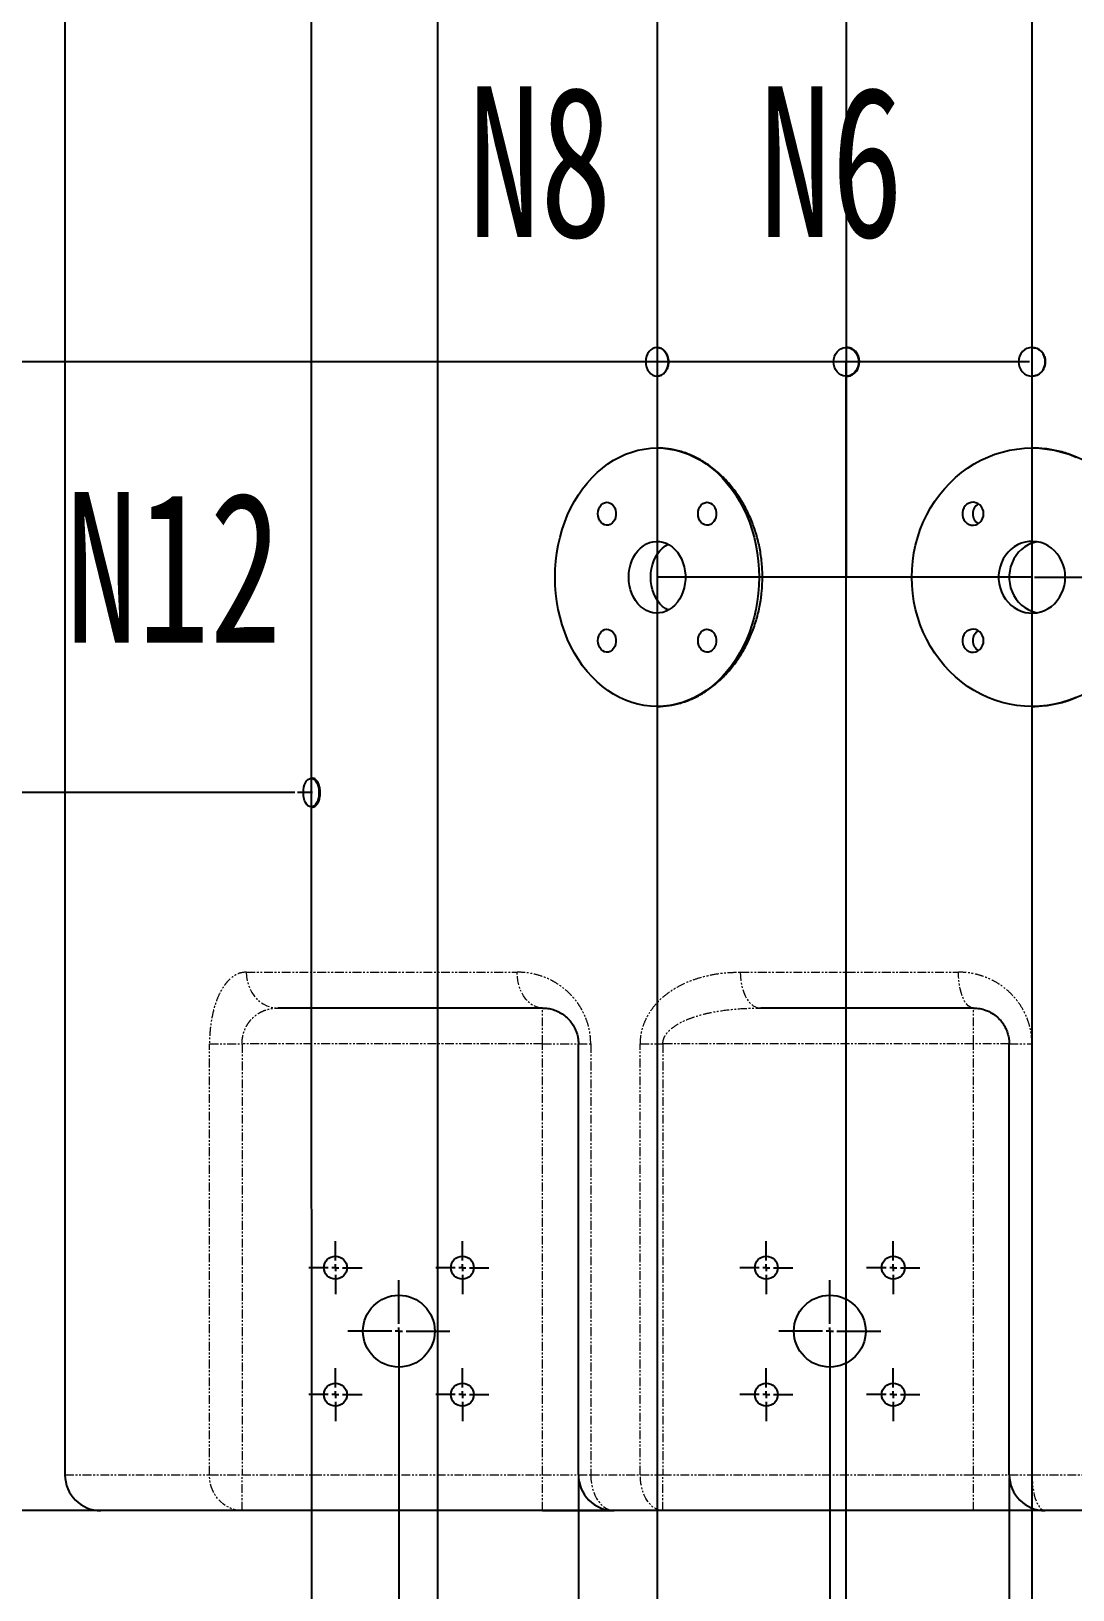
# Model space of a CAD drawing. Header units: millimetres. Extents: x -12403 to 8666, y -15213 to 13435.
# Drawn here: x -3626 to -2879, y 1674 to 2792 of the extents above; entities that cross this region are included whole.
import ezdxf

# ---------------------------------------------------------------- set-up
doc = ezdxf.new("R2010")
doc.units = ezdxf.units.MM
doc.header["$PDSIZE"] = -1
doc.linetypes.add('PHANTOM', pattern=[12.7, 6.35, -1.27, 1.27, -1.27, 1.27, -1.27])
doc.layers.add('10', color=7, linetype='Continuous')
doc.styles.add('SLDTEXTSTYLE0', font='TXT', dxfattribs={"width": 0.7})
doc.dimstyles.new('SLDDIMSTYLE0', dxfattribs={"dimscale": 30, "dimtxt": 3.5, "dimasz": 3.5, "dimexe": 0, "dimexo": 0.0625, "dimgap": 0.875, "dimtad": 2, "dimdec": 1, "dimrnd": 1e-09, "dimzin": 12, "dimdsep": 46, "dimtxsty": 'SLDTEXTSTYLE0', "dimcen": 0.09, "dimadec": 0, "dimazin": 3, "dimtfac": 1, "dimtdec": 1, "dimtofl": 0, "dimtmove": 0, "dimatfit": 3, "dimfxl": 0, "dimfrac": 2, "dimtolj": 1, "dimtzin": 12, "dimarcsym": 0})
doc.dimstyles.new('SLDDIMSTYLE1', dxfattribs={"dimscale": 30, "dimtxt": 3.5, "dimasz": 3.5, "dimexe": 0, "dimexo": 0.0625, "dimgap": 0.875, "dimtad": 2, "dimdec": 1, "dimrnd": 1e-09, "dimzin": 12, "dimdsep": 46, "dimtxsty": 'SLDTEXTSTYLE0', "dimcen": 0.09, "dimadec": 0, "dimazin": 3, "dimtfac": 1, "dimtdec": 1, "dimtmove": 0, "dimatfit": 0, "dimfxl": 0, "dimfrac": 2, "dimtolj": 1, "dimtzin": 12, "dimarcsym": 0})

# ---------------------------------------------------------------- blocks, each defined once
blk = doc.blocks.new('_D_1')
at = {"layer": '10', "color": 0, "lineweight": -2, "transparency": 16777216}
for p, q in [((-2906, 2400.5), (-766.8, 2400.5)), ((-766.8, 2295.5), (-766.8, 1836)), ((-1426.1, 1731), (-766.8, 1731))]:
    blk.add_line(p, q, dxfattribs=at)
at = {"layer": '10', "color": 0, "transparency": 16777216}
for points in [[(-784.3, 2295.5), (-749.3, 2295.5), (-766.8, 2400.5)], [(-784.3, 1836), (-749.3, 1836), (-766.8, 1731)]]:
    blk.add_solid(points, dxfattribs=at)
at = {"layer": 'Defpoints', "color": 0, "transparency": 16777216}
for p in [(-2907.8, 2400.5), (-1428, 1731), (-766.8, 1731)]:
    blk.add_point(p, dxfattribs=at)
at = {"layer": '10', "color": 0, "transparency": 16777216, "insert": (-740.6, 2133.1), "char_height": 105, "attachment_point": 2, "rotation": 90, "style": 'SLDTEXTSTYLE0'}
blk.add_mtext('\\A1;669.5', dxfattribs=at)
blk = doc.blocks.new('_D_2')
at = {"layer": '10', "color": 0, "lineweight": -2, "transparency": 16777216}
for p, q in [((-3426.6, 4048.5), (-4117.1, 4048.5)), ((-4117.1, 3943.5), (-4117.1, 1836)), ((-3577.4, 1731), (-4117.1, 1731))]:
    blk.add_line(p, q, dxfattribs=at)
at = {"layer": '10', "color": 0, "transparency": 16777216}
for points in [[(-4134.6, 3943.5), (-4099.6, 3943.5), (-4117.1, 4048.5)], [(-4134.6, 1836), (-4099.6, 1836), (-4117.1, 1731)]]:
    blk.add_solid(points, dxfattribs=at)
at = {"layer": 'Defpoints', "color": 0, "transparency": 16777216}
for p in [(-3424.7, 4048.5), (-4117.1, 1731), (-3575.5, 1731)]:
    blk.add_point(p, dxfattribs=at)
at = {"layer": '10', "color": 0, "transparency": 16777216, "insert": (-4248.3, 2939.8), "char_height": 105, "attachment_point": 2, "rotation": 90, "style": 'SLDTEXTSTYLE0'}
blk.add_mtext('\\A1;2317.5', dxfattribs=at)
blk = doc.blocks.new('_D_3')
at = {"layer": '10', "color": 0, "lineweight": -2, "transparency": 16777216}
for p, q in [((-3436.5, 2246), (-3747.3, 2246)), ((-3747.3, 2141), (-3747.3, 1836)), ((-3577.4, 1731), (-3747.3, 1731))]:
    blk.add_line(p, q, dxfattribs=at)
at = {"layer": '10', "color": 0, "transparency": 16777216}
for points in [[(-3764.8, 2141), (-3729.8, 2141), (-3747.3, 2246)], [(-3764.8, 1836), (-3729.8, 1836), (-3747.3, 1731)]]:
    blk.add_solid(points, dxfattribs=at)
at = {"layer": 'Defpoints', "color": 0, "transparency": 16777216}
for p in [(-3434.6, 2246), (-3747.3, 1731), (-3575.5, 1731)]:
    blk.add_point(p, dxfattribs=at)
at = {"layer": '10', "color": 0, "transparency": 16777216, "insert": (-3878.5, 2049.6), "char_height": 105, "attachment_point": 2, "rotation": 90, "style": 'SLDTEXTSTYLE0'}
blk.add_mtext('\\A1;515', dxfattribs=at)
blk = doc.blocks.new('_D_14')
at = {"layer": '10', "color": 0, "lineweight": -2, "transparency": 16777216}
for p, q in [((-3052.8, 1857.9), (-3052.8, 985)), ((-2924.1, 1754.9), (-2924.1, 985)), ((-3157.8, 985), (-3584.8, 985)), ((-2924.1, 985), (-3052.8, 985)), ((-2819.1, 985), (-2714.1, 985))]:
    blk.add_line(p, q, dxfattribs=at)
at = {"layer": '10', "color": 0, "transparency": 16777216}
for points in [[(-3157.8, 1002.5), (-3157.8, 967.5), (-3052.8, 985)], [(-2819.1, 1002.5), (-2819.1, 967.5), (-2924.1, 985)]]:
    blk.add_solid(points, dxfattribs=at)
at = {"layer": 'Defpoints', "color": 0, "transparency": 16777216}
for p in [(-3052.8, 1859.8), (-2924.1, 1756.8), (-2924.1, 985)]:
    blk.add_point(p, dxfattribs=at)
at = {"layer": '10', "color": 0, "transparency": 16777216, "insert": (-3423.8, 958.8), "char_height": 105, "attachment_point": 2, "style": 'SLDTEXTSTYLE0'}
blk.add_mtext('\\A1;128.8', dxfattribs=at)
blk = doc.blocks.new('_D_15')
at = {"layer": '10', "color": 0, "lineweight": -2, "transparency": 16777216}
for p, q in [((-3361.8, 1857.9), (-3361.8, 1422)), ((-3233.1, 1754.9), (-3233.1, 1422)), ((-3466.8, 1422), (-3893.8, 1422)), ((-3233.1, 1422), (-3361.8, 1422)), ((-3128.1, 1422), (-3023.1, 1422))]:
    blk.add_line(p, q, dxfattribs=at)
at = {"layer": '10', "color": 0, "transparency": 16777216}
for points in [[(-3466.8, 1439.5), (-3466.8, 1404.5), (-3361.8, 1422)], [(-3128.1, 1439.5), (-3128.1, 1404.5), (-3233.1, 1422)]]:
    blk.add_solid(points, dxfattribs=at)
at = {"layer": 'Defpoints', "color": 0, "transparency": 16777216}
for p in [(-3361.8, 1859.8), (-3233.1, 1756.8), (-3361.8, 1422)]:
    blk.add_point(p, dxfattribs=at)
at = {"layer": '10', "color": 0, "transparency": 16777216, "insert": (-3732.8, 1395.8), "char_height": 105, "attachment_point": 2, "style": 'SLDTEXTSTYLE0'}
blk.add_mtext('\\A1;128.8', dxfattribs=at)
blk = doc.blocks.new('_D_17')
at = {"layer": '10', "color": 0, "lineweight": -2, "transparency": 16777216}
for p, q in [((-1404.1, 4100), (-4302.5, 4100)), ((-4302.5, 1836), (-4302.5, 3995)), ((-2819.1, 1731), (-4302.5, 1731))]:
    blk.add_line(p, q, dxfattribs=at)
at = {"layer": '10', "color": 0, "transparency": 16777216}
for points in [[(-4320, 3995), (-4285, 3995), (-4302.5, 4100)], [(-4320, 1836), (-4285, 1836), (-4302.5, 1731)]]:
    blk.add_solid(points, dxfattribs=at)
at = {"layer": 'Defpoints', "color": 0, "transparency": 16777216}
for p in [(-4302.5, 4100), (-1402.2, 4100), (-2817.2, 1731)]:
    blk.add_point(p, dxfattribs=at)
at = {"layer": '10', "color": 0, "transparency": 16777216, "insert": (-4433.7, 2939.8), "char_height": 105, "attachment_point": 2, "rotation": 90, "style": 'SLDTEXTSTYLE0'}
blk.add_mtext('\\A1;2369', dxfattribs=at)
blk = doc.blocks.new('_D_18')
at = {"layer": '10', "color": 0, "lineweight": -2, "transparency": 16777216}
for p, q in [((-2909.7, 2555), (-3931.7, 2555)), ((-3931.7, 2450), (-3931.7, 1836)), ((-2819.1, 1731), (-3931.7, 1731))]:
    blk.add_line(p, q, dxfattribs=at)
at = {"layer": '10', "color": 0, "transparency": 16777216}
for points in [[(-3949.2, 2450), (-3914.2, 2450), (-3931.7, 2555)], [(-3949.2, 1836), (-3914.2, 1836), (-3931.7, 1731)]]:
    blk.add_solid(points, dxfattribs=at)
at = {"layer": 'Defpoints', "color": 0, "transparency": 16777216}
for p in [(-2907.8, 2555), (-3931.7, 1731), (-2817.2, 1731)]:
    blk.add_point(p, dxfattribs=at)
at = {"layer": '10', "color": 0, "transparency": 16777216, "insert": (-4062.9, 2172.8), "char_height": 105, "attachment_point": 2, "rotation": 90, "style": 'SLDTEXTSTYLE0'}
blk.add_mtext('\\A1;824', dxfattribs=at)
blk = doc.blocks.new('_D_19')
at = {"layer": '10', "color": 0, "lineweight": -2, "transparency": 16777216}
for p, q in [((-2501.8, 1862.5), (-2501.8, 985)), ((-2924.1, 1754.9), (-2924.1, 985)), ((-2819.1, 985), (-2606.8, 985))]:
    blk.add_line(p, q, dxfattribs=at)
at = {"layer": '10', "color": 0, "transparency": 16777216}
for points in [[(-2819.1, 1002.5), (-2819.1, 967.5), (-2924.1, 985)], [(-2606.8, 1002.5), (-2606.8, 967.5), (-2501.8, 985)]]:
    blk.add_solid(points, dxfattribs=at)
at = {"layer": 'Defpoints', "color": 0, "transparency": 16777216}
for p in [(-2501.8, 1864.4), (-2924.1, 1756.8), (-2501.8, 985)]:
    blk.add_point(p, dxfattribs=at)
at = {"layer": '10', "color": 0, "transparency": 16777216, "insert": (-2722.3, 958.8), "char_height": 105, "attachment_point": 2, "style": 'SLDTEXTSTYLE0'}
blk.add_mtext('\\A1;422.3', dxfattribs=at)
blk = doc.blocks.new('SW_CENTERMARKSYMBOL_17')
at = {"layer": '10', "color": 0}
for p, q in [((0, 0.167), (0, 1.183)), ((-0.167, 0), (-1.183, 0)), ((0, 0), (-0.083, 0)), ((0, 0), (0, 0.083)), ((0, 0), (0, -0.083)), ((0, 0), (0.083, 0)), ((0.167, 0), (1.183, 0)), ((0, -0.167), (0, -1.183))]:
    blk.add_line(p, q, dxfattribs=at)
blk = doc.blocks.new('SW_CENTERMARKSYMBOL_19')
at = {"layer": '10', "color": 0}
for p, q in [((0, 0.167), (0, 1.183)), ((-0.167, 0), (-1.183, 0)), ((0, 0), (-0.083, 0)), ((0, 0), (0, 0.083)), ((0, 0), (0, -0.083)), ((0, 0), (0.083, 0)), ((0.167, 0), (1.183, 0)), ((0, -0.167), (0, -1.183))]:
    blk.add_line(p, q, dxfattribs=at)
blk = doc.blocks.new('SW_CENTERMARKSYMBOL_21')
at = {"layer": '10', "color": 0}
for p, q in [((0, 0.167), (0, 0.617)), ((-0.167, 0), (-0.617, 0)), ((0, 0), (-0.083, 0)), ((0, 0), (0, 0.083)), ((0, 0), (0, -0.083)), ((0, 0), (0.083, 0)), ((0.167, 0), (0.617, 0)), ((0, -0.167), (0, -0.617))]:
    blk.add_line(p, q, dxfattribs=at)
blk = doc.blocks.new('SW_CENTERMARKSYMBOL_22')
at = {"layer": '10', "color": 0}
for p, q in [((0, 0.167), (0, 0.617)), ((-0.167, 0), (-0.617, 0)), ((0, 0), (-0.083, 0)), ((0, 0), (0, 0.083)), ((0, 0), (0, -0.083)), ((0, 0), (0.083, 0)), ((0.167, 0), (0.617, 0)), ((0, -0.167), (0, -0.617))]:
    blk.add_line(p, q, dxfattribs=at)
blk = doc.blocks.new('SW_CENTERMARKSYMBOL_23')
at = {"layer": '10', "color": 0}
for p, q in [((0, 0.167), (0, 0.617)), ((-0.167, 0), (-0.617, 0)), ((0, 0), (-0.083, 0)), ((0, 0), (0, 0.083)), ((0, 0), (0, -0.083)), ((0, 0), (0.083, 0)), ((0.167, 0), (0.617, 0)), ((0, -0.167), (0, -0.617))]:
    blk.add_line(p, q, dxfattribs=at)
blk = doc.blocks.new('SW_CENTERMARKSYMBOL_24')
at = {"layer": '10', "color": 0}
for p, q in [((0, 0.167), (0, 0.617)), ((-0.167, 0), (-0.617, 0)), ((0, 0), (-0.083, 0)), ((0, 0), (0, 0.083)), ((0, 0), (0, -0.083)), ((0, 0), (0.083, 0)), ((0.167, 0), (0.617, 0)), ((0, -0.167), (0, -0.617))]:
    blk.add_line(p, q, dxfattribs=at)
blk = doc.blocks.new('SW_CENTERMARKSYMBOL_25')
at = {"layer": '10', "color": 0}
for p, q in [((0, 0.167), (0, 0.617)), ((-0.167, 0), (-0.617, 0)), ((0, 0), (-0.083, 0)), ((0, 0), (0, 0.083)), ((0, 0), (0, -0.083)), ((0, 0), (0.083, 0)), ((0.167, 0), (0.617, 0)), ((0, -0.167), (0, -0.617))]:
    blk.add_line(p, q, dxfattribs=at)
blk = doc.blocks.new('SW_CENTERMARKSYMBOL_26')
at = {"layer": '10', "color": 0}
for p, q in [((0, 0.167), (0, 0.617)), ((-0.167, 0), (-0.617, 0)), ((0, 0), (-0.083, 0)), ((0, 0), (0, 0.083)), ((0, 0), (0, -0.083)), ((0, 0), (0.083, 0)), ((0.167, 0), (0.617, 0)), ((0, -0.167), (0, -0.617))]:
    blk.add_line(p, q, dxfattribs=at)
blk = doc.blocks.new('SW_CENTERMARKSYMBOL_27')
at = {"layer": '10', "color": 0}
for p, q in [((0, 0.167), (0, 0.617)), ((-0.167, 0), (-0.617, 0)), ((0, 0), (-0.083, 0)), ((0, 0), (0, 0.083)), ((0, 0), (0, -0.083)), ((0, 0), (0.083, 0)), ((0.167, 0), (0.617, 0)), ((0, -0.167), (0, -0.617))]:
    blk.add_line(p, q, dxfattribs=at)
blk = doc.blocks.new('SW_CENTERMARKSYMBOL_28')
at = {"layer": '10', "color": 0}
for p, q in [((0, 0.167), (0, 0.617)), ((-0.167, 0), (-0.617, 0)), ((0, 0), (-0.083, 0)), ((0, 0), (0, 0.083)), ((0, 0), (0, -0.083)), ((0, 0), (0.083, 0)), ((0.167, 0), (0.617, 0)), ((0, -0.167), (0, -0.617))]:
    blk.add_line(p, q, dxfattribs=at)

msp = doc.modelspace()

# ---------------------------------------------------------------- linework, layer by layer
at = {"color": 7, "linetype": 'Continuous', "lineweight": 25}
for p, q in [((-3601.3, 4151.56), (-3601.3, 1756.76)), ((-3040.51, 2565.3), (-3041.02, 2565.31)), ((-3041.02, 2544.7), (-3040.51, 2544.71)), ((-3423.89, 2256.31), (-3424.71, 2256.31)), ((-3424.71, 2235.71), (-3423.89, 2235.71)), ((-3258.82, 2091.51), (-3448.52, 2091.51)), ((-2949.82, 2091.51), (-3102.6, 2091.51)), ((-3233.07, 1756.76), (-3233.07, 2065.76)), ((-2924.07, 1756.76), (-2924.07, 2065.76)), ((-3474.33, 1731.01), (-3575.55, 1731.01)), ((-3258.82, 1731.01), (-3474.33, 1731.01)), ((-3258.82, 1731.01), (-3207.32, 1731.01)), ((-3172.6, 1731.01), (-3207.32, 1731.01)), ((-2949.82, 1731.01), (-3172.6, 1731.01)), ((-2898.32, 1731.01), (-2949.82, 1731.01)), ((-2817.23, 1731.01), (-2898.32, 1731.01))]:
    msp.add_line(p, q, dxfattribs=at)
at = {"color": 8, "linetype": 'PHANTOM', "lineweight": 18}
for p, q in [((-3471.23, 2117.26), (-3276.98, 2117.26)), ((-3117.01, 2117.26), (-2960.57, 2117.26)), ((-3258.82, 2065.76), (-3258.82, 2091.51)), ((-2949.82, 2065.76), (-2949.82, 2091.51)), ((-3497.65, 1756.76), (-3497.65, 2065.76)), ((-3497.65, 2065.76), (-3474.33, 2065.76)), ((-3258.82, 2065.76), (-3474.33, 2065.76)), ((-3474.33, 2065.76), (-3474.33, 1756.76)), ((-3258.82, 1756.76), (-3258.82, 2065.76)), ((-3258.82, 2065.76), (-3233.07, 2065.76)), ((-3233.07, 2065.76), (-3224.24, 2065.76)), ((-3224.24, 2065.76), (-3224.24, 1756.76)), ((-3188.68, 1756.76), (-3188.68, 2065.76)), ((-3188.68, 2065.76), (-3172.6, 2065.76)), ((-2949.82, 2065.76), (-3172.6, 2065.76)), ((-3172.6, 2065.76), (-3172.6, 1756.76)), ((-2924.07, 2065.76), (-2949.82, 2065.76)), ((-2949.82, 1756.76), (-2949.82, 2065.76)), ((-2924.07, 2065.76), (-2907.83, 2065.76)), ((-2907.83, 2065.76), (-2907.83, 1756.76)), ((-3601.3, 1756.76), (-3497.65, 1756.76)), ((-3497.65, 1756.76), (-3474.33, 1756.76)), ((-3474.33, 1731.01), (-3474.33, 1756.76)), ((-3474.33, 1756.76), (-3258.82, 1756.76)), ((-3258.82, 1731.01), (-3258.82, 1756.76)), ((-3258.82, 1756.76), (-3233.07, 1756.76)), ((-3233.07, 1756.76), (-3224.24, 1756.76)), ((-3224.24, 1756.76), (-3188.68, 1756.76)), ((-3188.68, 1756.76), (-3172.6, 1756.76)), ((-3172.6, 1756.76), (-2949.82, 1756.76)), ((-3172.6, 1731.01), (-3172.6, 1756.76)), ((-2949.82, 1756.76), (-2924.07, 1756.76)), ((-2949.82, 1731.01), (-2949.82, 1756.76)), ((-2924.07, 1756.76), (-2907.83, 1756.76)), ((-2907.83, 1756.76), (-2824.79, 1756.76))]:
    msp.add_line(p, q, dxfattribs=at)
at = {"color": 7, "linetype": 'Continuous', "lineweight": 25, "flags": 128}
for points in [[(-3176.68, 2565.31), (-3178.27, 2565.11), (-3179.79, 2564.52), (-3181.2, 2563.57), (-3182.43, 2562.29), (-3183.44, 2560.73), (-3184.19, 2558.95), (-3184.65, 2557.01), (-3184.81, 2555.01), (-3184.65, 2553), (-3184.19, 2551.06), (-3183.44, 2549.28), (-3182.43, 2547.72), (-3181.2, 2546.44), (-3179.79, 2545.49), (-3178.27, 2544.9), (-3176.68, 2544.71)], [(-3176.68, 2544.71), (-3175.09, 2544.9), (-3173.57, 2545.49), (-3172.16, 2546.44), (-3170.93, 2547.72), (-3169.92, 2549.28), (-3169.17, 2551.06), (-3168.7, 2553), (-3168.55, 2555.01), (-3168.7, 2557.01), (-3169.17, 2558.95), (-3169.92, 2560.73), (-3170.93, 2562.29), (-3172.16, 2563.57), (-3173.57, 2564.52), (-3175.09, 2565.11), (-3176.68, 2565.31)], [(-3050.07, 2555.01), (-3049.91, 2556.96), (-3049.43, 2558.84), (-3048.65, 2560.58), (-3047.59, 2562.12), (-3046.3, 2563.4), (-3044.82, 2564.38), (-3043.21, 2565.02), (-3041.52, 2565.3), (-3039.81, 2565.21), (-3038.15, 2564.74), (-3036.6, 2563.93), (-3035.21, 2562.79), (-3034.03, 2561.38), (-3033.11, 2559.73), (-3032.47, 2557.91), (-3032.15, 2555.98), (-3032.15, 2554.03), (-3032.47, 2552.1), (-3033.11, 2550.28), (-3034.03, 2548.64), (-3035.21, 2547.22), (-3036.6, 2546.08), (-3038.15, 2545.27), (-3039.81, 2544.81), (-3041.52, 2544.71), (-3043.21, 2544.99), (-3044.82, 2545.63), (-3046.3, 2546.61), (-3047.59, 2547.89), (-3048.65, 2549.43), (-3049.43, 2551.18), (-3049.91, 2553.05), (-3050.07, 2555.01)], [(-2907.83, 2565.31), (-2909.7, 2565.11), (-2911.49, 2564.52), (-2913.15, 2563.57), (-2914.6, 2562.29), (-2915.79, 2560.73), (-2916.67, 2558.95), (-2917.22, 2557.01), (-2917.4, 2555.01), (-2917.22, 2553), (-2916.67, 2551.06), (-2915.79, 2549.28), (-2914.6, 2547.72), (-2913.15, 2546.44), (-2911.49, 2545.49), (-2909.7, 2544.9), (-2907.83, 2544.71)], [(-2907.83, 2544.71), (-2905.96, 2544.9), (-2904.17, 2545.49), (-2902.51, 2546.44), (-2901.06, 2547.72), (-2899.87, 2549.28), (-2898.99, 2551.06), (-2898.44, 2553), (-2898.26, 2555.01), (-2898.44, 2557.01), (-2898.99, 2558.95), (-2899.87, 2560.73), (-2901.06, 2562.29), (-2902.51, 2563.57), (-2904.17, 2564.52), (-2905.96, 2565.11), (-2907.83, 2565.31)], [(-3176.68, 2307.81), (-3181.27, 2307.99), (-3185.85, 2308.54), (-3190.39, 2309.45), (-3194.88, 2310.72), (-3199.29, 2312.34), (-3203.62, 2314.31), (-3207.84, 2316.63), (-3211.93, 2319.27), (-3215.89, 2322.24), (-3219.69, 2325.51), (-3223.33, 2329.08), (-3226.78, 2332.93), (-3230.03, 2337.05), (-3233.07, 2341.42), (-3235.88, 2346.02), (-3238.47, 2350.83), (-3240.81, 2355.85), (-3242.9, 2361.04), (-3244.72, 2366.38), (-3246.28, 2371.86), (-3247.56, 2377.45), (-3248.56, 2383.13), (-3249.28, 2388.89), (-3249.72, 2394.68), (-3249.86, 2400.51), (-3249.72, 2406.33), (-3249.28, 2412.12), (-3248.56, 2417.88), (-3247.56, 2423.56), (-3246.28, 2429.15), (-3244.72, 2434.63), (-3242.9, 2439.97), (-3240.81, 2445.16), (-3238.47, 2450.18), (-3235.88, 2454.99), (-3233.07, 2459.59), (-3230.03, 2463.96), (-3226.78, 2468.08), (-3223.33, 2471.93), (-3219.69, 2475.5), (-3215.89, 2478.77), (-3211.93, 2481.74), (-3207.84, 2484.38), (-3203.62, 2486.7), (-3199.29, 2488.67), (-3194.88, 2490.29), (-3190.39, 2491.56), (-3185.85, 2492.47), (-3181.27, 2493.02), (-3176.68, 2493.21)], [(-3176.68, 2493.21), (-3172.08, 2493.02), (-3167.51, 2492.47), (-3162.97, 2491.56), (-3158.48, 2490.29), (-3154.06, 2488.67), (-3149.74, 2486.7), (-3145.52, 2484.38), (-3141.42, 2481.74), (-3137.47, 2478.77), (-3133.66, 2475.5), (-3130.03, 2471.93), (-3126.58, 2468.08), (-3123.33, 2463.96), (-3120.29, 2459.59), (-3117.47, 2454.99), (-3114.89, 2450.18), (-3112.55, 2445.16), (-3110.46, 2439.97), (-3108.64, 2434.63), (-3107.08, 2429.15), (-3105.8, 2423.56), (-3104.79, 2417.88), (-3104.07, 2412.12), (-3103.64, 2406.33), (-3103.5, 2400.51), (-3103.64, 2394.68), (-3104.07, 2388.89), (-3104.79, 2383.13), (-3105.8, 2377.45), (-3107.08, 2371.86), (-3108.64, 2366.38), (-3110.46, 2361.04), (-3112.55, 2355.85), (-3114.89, 2350.83), (-3117.47, 2346.02), (-3120.29, 2341.42), (-3123.33, 2337.05), (-3126.58, 2332.93), (-3130.03, 2329.08), (-3133.66, 2325.51), (-3137.47, 2322.24), (-3141.42, 2319.27), (-3145.52, 2316.63), (-3149.74, 2314.31), (-3154.06, 2312.34), (-3158.48, 2310.72), (-3162.97, 2309.45), (-3167.51, 2308.54), (-3172.08, 2307.99), (-3176.68, 2307.81)], [(-2907.83, 2307.81), (-2913.24, 2307.99), (-2918.63, 2308.54), (-2923.97, 2309.45), (-2929.25, 2310.72), (-2934.45, 2312.34), (-2939.54, 2314.31), (-2944.51, 2316.63), (-2949.33, 2319.27), (-2953.99, 2322.24), (-2958.47, 2325.51), (-2962.74, 2329.08), (-2966.8, 2332.93), (-2970.63, 2337.05), (-2974.21, 2341.42), (-2977.53, 2346.02), (-2980.57, 2350.83), (-2983.32, 2355.85), (-2985.78, 2361.04), (-2987.93, 2366.38), (-2989.76, 2371.86), (-2991.27, 2377.45), (-2992.45, 2383.13), (-2993.3, 2388.89), (-2993.81, 2394.68), (-2993.98, 2400.51), (-2993.81, 2406.33), (-2993.3, 2412.12), (-2992.45, 2417.88), (-2991.27, 2423.56), (-2989.76, 2429.15), (-2987.93, 2434.63), (-2985.78, 2439.97), (-2983.32, 2445.16), (-2980.57, 2450.18), (-2977.53, 2454.99), (-2974.21, 2459.59), (-2970.63, 2463.96), (-2966.8, 2468.08), (-2962.74, 2471.93), (-2958.47, 2475.5), (-2953.99, 2478.77), (-2949.33, 2481.74), (-2944.51, 2484.38), (-2939.54, 2486.7), (-2934.45, 2488.67), (-2929.25, 2490.29), (-2923.97, 2491.56), (-2918.63, 2492.47), (-2913.24, 2493.02), (-2907.83, 2493.21)], [(-2907.83, 2493.21), (-2902.42, 2493.02), (-2897.03, 2492.47), (-2891.69, 2491.56), (-2886.41, 2490.29), (-2881.21, 2488.67), (-2876.12, 2486.7)], [(-3219.12, 2446.03), (-3218.97, 2447.8), (-3218.52, 2449.49), (-3217.79, 2451.01), (-3216.83, 2452.31), (-3215.66, 2453.31), (-3214.36, 2453.96), (-3212.97, 2454.25), (-3211.56, 2454.16), (-3210.21, 2453.68), (-3208.96, 2452.85), (-3207.89, 2451.69), (-3207.04, 2450.27), (-3206.45, 2448.66), (-3206.15, 2446.92), (-3206.15, 2445.13), (-3206.45, 2443.39), (-3207.04, 2441.78), (-3207.89, 2440.36), (-3208.96, 2439.21), (-3210.21, 2438.37), (-3211.56, 2437.89), (-3212.97, 2437.8), (-3214.36, 2438.09), (-3215.66, 2438.75), (-3216.83, 2439.74), (-3217.79, 2441.04), (-3218.52, 2442.57), (-3218.97, 2444.25), (-3219.12, 2446.03)], [(-3147.25, 2446.03), (-3147.1, 2447.8), (-3146.65, 2449.49), (-3145.92, 2451.01), (-3144.95, 2452.31), (-3143.79, 2453.31), (-3142.48, 2453.96), (-3141.1, 2454.25), (-3139.69, 2454.16), (-3138.34, 2453.68), (-3137.09, 2452.85), (-3136.02, 2451.69), (-3135.17, 2450.27), (-3134.58, 2448.66), (-3134.28, 2446.92), (-3134.28, 2445.13), (-3134.58, 2443.39), (-3135.17, 2441.78), (-3136.02, 2440.36), (-3137.09, 2439.21), (-3138.34, 2438.37), (-3139.69, 2437.89), (-3141.1, 2437.8), (-3142.48, 2438.09), (-3143.79, 2438.75), (-3144.95, 2439.74), (-3145.92, 2441.04), (-3146.65, 2442.57), (-3147.1, 2444.25), (-3147.25, 2446.03)], [(-2942.48, 2446.03), (-2942.65, 2447.8), (-2943.18, 2449.49), (-2944.04, 2451.01), (-2945.18, 2452.31), (-2946.55, 2453.31), (-2948.08, 2453.96), (-2949.72, 2454.25), (-2951.37, 2454.16), (-2952.97, 2453.68), (-2954.43, 2452.85), (-2955.69, 2451.69), (-2956.69, 2450.27), (-2957.39, 2448.66), (-2957.75, 2446.92), (-2957.75, 2445.13), (-2957.39, 2443.39), (-2956.69, 2441.78), (-2955.69, 2440.36), (-2954.43, 2439.21), (-2952.97, 2438.37), (-2951.37, 2437.89), (-2949.72, 2437.8), (-2948.08, 2438.09), (-2946.55, 2438.75), (-2945.18, 2439.74), (-2944.04, 2441.04), (-2943.18, 2442.57), (-2942.65, 2444.25), (-2942.48, 2446.03)], [(-3197.01, 2400.51), (-3196.86, 2403.55), (-3196.44, 2406.55), (-3195.74, 2409.47), (-3194.76, 2412.26), (-3193.54, 2414.89), (-3192.08, 2417.32), (-3190.4, 2419.5), (-3188.53, 2421.43), (-3186.49, 2423.06), (-3184.32, 2424.37), (-3182.04, 2425.34), (-3179.68, 2425.97), (-3177.28, 2426.24), (-3174.87, 2426.15), (-3172.49, 2425.7), (-3170.17, 2424.9), (-3167.94, 2423.75), (-3165.83, 2422.28), (-3163.87, 2420.5), (-3162.09, 2418.44), (-3160.52, 2416.13), (-3159.18, 2413.6), (-3158.08, 2410.89), (-3157.24, 2408.03), (-3156.67, 2405.06), (-3156.39, 2402.03), (-3156.39, 2398.98), (-3156.67, 2395.95), (-3157.24, 2392.98), (-3158.08, 2390.12), (-3159.18, 2387.41), (-3160.52, 2384.88), (-3162.09, 2382.57), (-3163.87, 2380.51), (-3165.83, 2378.73), (-3167.94, 2377.26), (-3170.17, 2376.11), (-3172.49, 2375.31), (-3174.87, 2374.86), (-3177.28, 2374.77), (-3179.68, 2375.04), (-3182.04, 2375.67), (-3184.32, 2376.64), (-3186.49, 2377.96), (-3188.53, 2379.58), (-3190.4, 2381.51), (-3192.08, 2383.7), (-3193.54, 2386.12), (-3194.76, 2388.75), (-3195.74, 2391.54), (-3196.44, 2394.46), (-3196.86, 2397.46), (-3197.01, 2400.51)], [(-2883.9, 2400.51), (-2884.07, 2403.55), (-2884.57, 2406.55), (-2885.4, 2409.47), (-2886.54, 2412.26), (-2887.98, 2414.89), (-2889.7, 2417.32), (-2891.68, 2419.5), (-2893.88, 2421.43), (-2896.28, 2423.06), (-2898.84, 2424.37), (-2901.52, 2425.34), (-2904.3, 2425.97), (-2907.12, 2426.24), (-2909.96, 2426.15), (-2912.76, 2425.7), (-2915.49, 2424.9), (-2918.12, 2423.75), (-2920.61, 2422.28), (-2922.91, 2420.5), (-2925, 2418.44), (-2926.85, 2416.13), (-2928.44, 2413.6), (-2929.73, 2410.89), (-2930.72, 2408.03), (-2931.38, 2405.06), (-2931.72, 2402.03), (-2931.72, 2398.98), (-2931.38, 2395.95), (-2930.72, 2392.98), (-2929.73, 2390.12), (-2928.44, 2387.41), (-2926.85, 2384.88), (-2925, 2382.57), (-2922.91, 2380.51), (-2920.61, 2378.73), (-2918.12, 2377.26), (-2915.49, 2376.11), (-2912.76, 2375.31), (-2909.96, 2374.86), (-2907.12, 2374.77), (-2904.3, 2375.04), (-2901.52, 2375.67), (-2898.84, 2376.64), (-2896.28, 2377.96), (-2893.88, 2379.58), (-2891.68, 2381.51), (-2889.7, 2383.7), (-2887.98, 2386.12), (-2886.54, 2388.75), (-2885.4, 2391.54), (-2884.57, 2394.46), (-2884.07, 2397.46), (-2883.9, 2400.51)], [(-3181.2, 2400.51), (-3181.06, 2403.55), (-3180.63, 2406.55), (-3179.93, 2409.47), (-3178.96, 2412.26), (-3177.73, 2414.89), (-3176.27, 2417.32), (-3174.59, 2419.5), (-3172.72, 2421.43), (-3170.69, 2423.06), (-3168.78, 2424.23)], [(-2904.03, 2425.93), (-2905.15, 2425.7), (-2907.89, 2424.9), (-2910.51, 2423.75), (-2913, 2422.28), (-2915.3, 2420.5), (-2917.39, 2418.44), (-2919.24, 2416.13), (-2920.83, 2413.6), (-2922.12, 2410.89), (-2923.11, 2408.03), (-2923.78, 2405.06), (-2924.11, 2402.03), (-2924.11, 2398.98), (-2923.78, 2395.95), (-2923.11, 2392.98), (-2922.12, 2390.12), (-2920.83, 2387.41), (-2919.24, 2384.88), (-2917.39, 2382.57), (-2915.3, 2380.51), (-2913, 2378.73), (-2910.51, 2377.26), (-2907.89, 2376.11), (-2905.15, 2375.31), (-2904.03, 2375.08)], [(-3168.78, 2376.78), (-3170.69, 2377.96), (-3172.72, 2379.58), (-3174.59, 2381.51), (-3176.27, 2383.7), (-3177.73, 2386.12), (-3178.96, 2388.75), (-3179.93, 2391.54), (-3180.63, 2394.46), (-3181.06, 2397.46), (-3181.2, 2400.51)], [(-3219.12, 2354.99), (-3218.97, 2356.76), (-3218.52, 2358.45), (-3217.79, 2359.97), (-3216.83, 2361.27), (-3215.66, 2362.27), (-3214.36, 2362.92), (-3212.97, 2363.21), (-3211.56, 2363.12), (-3210.21, 2362.64), (-3208.96, 2361.81), (-3207.89, 2360.65), (-3207.04, 2359.23), (-3206.45, 2357.62), (-3206.15, 2355.88), (-3206.15, 2354.09), (-3206.45, 2352.35), (-3207.04, 2350.74), (-3207.89, 2349.32), (-3208.96, 2348.17), (-3210.21, 2347.33), (-3211.56, 2346.85), (-3212.97, 2346.76), (-3214.36, 2347.05), (-3215.66, 2347.71), (-3216.83, 2348.7), (-3217.79, 2350), (-3218.52, 2351.53), (-3218.97, 2353.21), (-3219.12, 2354.99)], [(-3147.25, 2354.99), (-3147.1, 2356.76), (-3146.65, 2358.45), (-3145.92, 2359.97), (-3144.95, 2361.27), (-3143.79, 2362.27), (-3142.48, 2362.92), (-3141.1, 2363.21), (-3139.69, 2363.12), (-3138.34, 2362.64), (-3137.09, 2361.81), (-3136.02, 2360.65), (-3135.17, 2359.23), (-3134.58, 2357.62), (-3134.28, 2355.88), (-3134.28, 2354.09), (-3134.58, 2352.35), (-3135.17, 2350.74), (-3136.02, 2349.32), (-3137.09, 2348.17), (-3138.34, 2347.33), (-3139.69, 2346.85), (-3141.1, 2346.76), (-3142.48, 2347.05), (-3143.79, 2347.71), (-3144.95, 2348.7), (-3145.92, 2350), (-3146.65, 2351.53), (-3147.1, 2353.21), (-3147.25, 2354.99)], [(-2942.48, 2354.99), (-2942.65, 2356.76), (-2943.18, 2358.45), (-2944.04, 2359.97), (-2945.18, 2361.27), (-2946.55, 2362.27), (-2948.08, 2362.92), (-2949.72, 2363.21), (-2951.37, 2363.12), (-2952.97, 2362.64), (-2954.43, 2361.81), (-2955.69, 2360.65), (-2956.69, 2359.23), (-2957.39, 2357.62), (-2957.75, 2355.88), (-2957.75, 2354.09), (-2957.39, 2352.35), (-2956.69, 2350.74), (-2955.69, 2349.32), (-2954.43, 2348.17), (-2952.97, 2347.33), (-2951.37, 2346.85), (-2949.72, 2346.76), (-2948.08, 2347.05), (-2946.55, 2347.71), (-2945.18, 2348.7), (-2944.04, 2350), (-2943.18, 2351.53), (-2942.65, 2353.21), (-2942.48, 2354.99)], [(-2876.12, 2314.31), (-2881.21, 2312.34), (-2886.41, 2310.72), (-2891.69, 2309.45), (-2897.03, 2308.54), (-2902.42, 2307.99), (-2907.83, 2307.81)], [(-3430.32, 2246.01), (-3430.22, 2247.95), (-3429.92, 2249.83), (-3429.43, 2251.57), (-3428.77, 2253.11), (-3427.97, 2254.4), (-3427.05, 2255.37), (-3426.04, 2256.01), (-3424.98, 2256.29), (-3423.92, 2256.2), (-3422.88, 2255.74), (-3421.91, 2254.93), (-3421.04, 2253.79), (-3420.3, 2252.37), (-3419.73, 2250.72), (-3419.33, 2248.91), (-3419.13, 2246.98), (-3419.13, 2245.03), (-3419.33, 2243.1), (-3419.73, 2241.29), (-3420.3, 2239.64), (-3421.04, 2238.22), (-3421.91, 2237.09), (-3422.88, 2236.27), (-3423.92, 2235.81), (-3424.98, 2235.72), (-3426.04, 2236), (-3427.05, 2236.64), (-3427.97, 2237.62), (-3428.77, 2238.9), (-3429.43, 2240.44), (-3429.92, 2242.18), (-3430.22, 2244.06), (-3430.32, 2246.01)]]:
    msp.add_lwpolyline(points, dxfattribs=at)
at = {"color": 8, "linetype": 'PHANTOM', "lineweight": 18, "flags": 128}
for points in [[(-3471.23, 2117.26), (-3471.06, 2114.15), (-3470.57, 2111.09), (-3469.75, 2108.12), (-3468.62, 2105.29), (-3467.21, 2102.63), (-3465.52, 2100.18), (-3463.58, 2097.98), (-3461.42, 2096.06), (-3459.07, 2094.45), (-3456.57, 2093.18), (-3453.95, 2092.25), (-3451.26, 2091.69), (-3448.52, 2091.51)], [(-3258.82, 2091.51), (-3261.01, 2091.69), (-3263.17, 2092.25), (-3265.26, 2093.18), (-3267.26, 2094.45), (-3269.13, 2096.06), (-3270.86, 2097.98), (-3272.41, 2100.18), (-3273.76, 2102.63), (-3274.9, 2105.29), (-3275.8, 2108.12), (-3276.45, 2111.09), (-3276.84, 2114.15), (-3276.98, 2117.26)], [(-3117.01, 2117.26), (-3116.9, 2114.15), (-3116.59, 2111.09), (-3116.07, 2108.12), (-3115.36, 2105.29), (-3114.46, 2102.63), (-3113.39, 2100.18), (-3112.16, 2097.98), (-3110.79, 2096.06), (-3109.3, 2094.45), (-3107.71, 2093.18), (-3106.05, 2092.25), (-3104.34, 2091.69), (-3102.6, 2091.51)], [(-2949.82, 2091.51), (-2951.12, 2091.69), (-2952.39, 2092.25), (-2953.63, 2093.18), (-2954.81, 2094.45), (-2955.93, 2096.06), (-2956.95, 2097.98), (-2957.86, 2100.18), (-2958.66, 2102.63), (-2959.34, 2105.29), (-2959.87, 2108.12), (-2960.25, 2111.09), (-2960.49, 2114.15), (-2960.57, 2117.26)], [(-3474.33, 1731.01), (-3477.14, 1731.19), (-3479.91, 1731.75), (-3482.6, 1732.68), (-3485.17, 1733.95), (-3487.58, 1735.56), (-3489.79, 1737.48), (-3491.78, 1739.68), (-3493.52, 1742.13), (-3494.98, 1744.79), (-3496.13, 1747.62), (-3496.97, 1750.59), (-3497.48, 1753.65), (-3497.65, 1756.76)], [(-3224.24, 1756.76), (-3224.12, 1753.65), (-3223.75, 1750.59), (-3223.14, 1747.62), (-3222.3, 1744.79), (-3221.25, 1742.13), (-3219.99, 1739.68), (-3218.54, 1737.48), (-3216.93, 1735.56), (-3215.18, 1733.95), (-3213.32, 1732.68), (-3211.37, 1731.75), (-3209.36, 1731.19), (-3207.32, 1731.01)], [(-3172.6, 1731.01), (-3174.54, 1731.19), (-3176.45, 1731.75), (-3178.3, 1732.68), (-3180.07, 1733.95), (-3181.74, 1735.56), (-3183.27, 1737.48), (-3184.64, 1739.68), (-3185.84, 1742.13), (-3186.84, 1744.79), (-3187.64, 1747.62), (-3188.22, 1750.59), (-3188.57, 1753.65), (-3188.68, 1756.76)], [(-2907.83, 1756.76), (-2907.76, 1753.65), (-2907.55, 1750.59), (-2907.21, 1747.62), (-2906.74, 1744.79), (-2906.15, 1742.13), (-2905.44, 1739.68), (-2904.63, 1737.48), (-2903.72, 1735.56), (-2902.74, 1733.95), (-2901.69, 1732.68), (-2900.6, 1731.75), (-2899.47, 1731.19), (-2898.32, 1731.01)]]:
    msp.add_lwpolyline(points, dxfattribs=at)
at = {"color": 7, "linetype": 'Continuous', "lineweight": 25}
for centre, radius in [((-3041.09, 2555.01), 0.00463), ((-3407.34, 1905.28), 8.24), ((-3316.3, 1905.28), 8.24), ((-3098.34, 1905.28), 8.24), ((-3007.3, 1905.28), 8.24), ((-3361.82, 1859.76), 25.75), ((-3052.82, 1859.76), 25.75), ((-3407.34, 1814.24), 8.24), ((-3316.3, 1814.24), 8.24), ((-3098.34, 1814.24), 8.24), ((-3007.3, 1814.24), 8.24)]:
    msp.add_circle(centre, radius, dxfattribs=at)
for centre, radius, start, end in [((-2941.71, 2446.03), 8.52, 122.88386, 237.11614), ((-2941.71, 2354.99), 8.52, 122.88408, 237.11592), ((-3575.55, 1756.76), 25.75, 180, 270), ((-3207.32, 1756.76), 25.75, 180, 270), ((-2898.32, 1756.76), 25.75, 180, 270)]:
    msp.add_arc(centre, radius, start, end, dxfattribs=at)
for points, knots in [([(-3176.68, 2565.31), (-3176.65, 2565.31), (-3175.71, 2565.3), (-3173.85, 2564.87), (-3171.42, 2563.13), (-3169.58, 2560.48), (-3168.68, 2557.6), (-3168.42, 2554.58), (-3168.83, 2551.53), (-3170.19, 2548.45), (-3172.28, 2546.12), (-3174.57, 2544.88), (-3176.08, 2544.76), (-3176.68, 2544.71)], [0, 0, 0, 0, 0.0034233, 0.1107639, 0.2181044, 0.32545, 0.4327947, 0.5000093, 0.6073504, 0.7146931, 0.8220379, 0.9293842, 1, 1, 1, 1]), ([(-3040.5, 2544.83), (-3040.18, 2544.8), (-3038.86, 2544.67), (-3036.57, 2545.62), (-3034.07, 2547.61), (-3032.3, 2550.51), (-3031.46, 2553.9), (-3031.66, 2557.42), (-3032.86, 2560.67), (-3034.94, 2563.26), (-3037.6, 2564.98), (-3039.56, 2565.18), (-3040.51, 2565.27)], [0, 0, 0, 0, 0.0343879, 0.1423445, 0.2503016, 0.358265, 0.4662314, 0.5741948, 0.6821573, 0.7901222, 0.8980889, 1, 1, 1, 1]), ([(-2907.83, 2565.31), (-2907.8, 2565.31), (-2906.69, 2565.3), (-2904.5, 2564.87), (-2901.65, 2563.13), (-2899.49, 2560.48), (-2898.43, 2557.6), (-2898.13, 2554.58), (-2898.61, 2551.53), (-2900.2, 2548.45), (-2902.65, 2546.12), (-2905.35, 2544.88), (-2907.12, 2544.76), (-2907.83, 2544.71)], [0, 0, 0, 0, 0.003423, 0.1107637, 0.2181038, 0.3254491, 0.4327947, 0.5000093, 0.6073506, 0.7146936, 0.822038, 0.929384, 1, 1, 1, 1]), ([(-3176.68, 2307.81), (-3176.55, 2307.81), (-3173.7, 2307.81), (-3168.07, 2308.26), (-3159.89, 2310.05), (-3151.85, 2312.97), (-3144.09, 2317.01), (-3136.69, 2322.09), (-3129.75, 2328.14), (-3123.37, 2335.14), (-3117.64, 2342.95), (-3112.64, 2351.48), (-3108.47, 2360.66), (-3105.17, 2370.34), (-3102.8, 2380.3), (-3101.41, 2390.39), (-3100.93, 2400.6), (-3101.43, 2410.91), (-3102.9, 2421.18), (-3105.31, 2431.19), (-3108.66, 2440.81), (-3112.86, 2449.92), (-3117.87, 2458.43), (-3123.63, 2466.19), (-3130.04, 2473.14), (-3137.02, 2479.19), (-3144.47, 2484.22), (-3152.29, 2488.22), (-3160.34, 2491.08), (-3168.51, 2492.87), (-3173.96, 2493.09), (-3176.68, 2493.21)], [0, 0, 0, 0, 0.001646, 0.0372871, 0.0730419, 0.1086833, 0.1443219, 0.1800737, 0.215713, 0.2514615, 0.2873238, 0.3230722, 0.358873, 0.394788, 0.430588, 0.4652947, 0.5000012, 0.5356722, 0.5714573, 0.6071285, 0.6427955, 0.678576, 0.7142436, 0.7499911, 0.785852, 0.8215992, 0.8574, 0.8933153, 0.9291154, 0.9645577, 1, 1, 1, 1]), ([(-2907.83, 2307.81), (-2904.61, 2307.92), (-2898.15, 2308.15), (-2888.55, 2309.96), (-2879.16, 2312.82), (-2870.11, 2316.82), (-2861.5, 2321.86), (-2853.44, 2327.87), (-2846.07, 2334.83), (-2839.44, 2342.61), (-2833.67, 2351.12), (-2828.85, 2360.27), (-2825.03, 2369.93), (-2822.25, 2379.97), (-2820.6, 2390.27), (-2820.06, 2400.69), (-2820.63, 2411.09), (-2822.34, 2421.36), (-2825.12, 2431.35), (-2828.94, 2440.96), (-2833.78, 2450.05), (-2839.55, 2458.53), (-2846.16, 2466.3), (-2853.57, 2473.23), (-2861.65, 2479.26), (-2870.29, 2484.3), (-2879.39, 2488.27), (-2888.82, 2491.11), (-2898.35, 2492.89), (-2904.71, 2493.1), (-2907.83, 2493.21)], [0, 0, 0, 0, 0.0356714, 0.0714569, 0.1071286, 0.1427963, 0.1785773, 0.2142455, 0.2499928, 0.2858536, 0.3216008, 0.3574019, 0.3933176, 0.4291182, 0.4648327, 0.5006616, 0.5363762, 0.5719985, 0.6077345, 0.6433575, 0.6790263, 0.7148084, 0.7504772, 0.7862582, 0.822153, 0.8579334, 0.8937179, 0.9296168, 0.9654006, 1, 1, 1, 1]), ([(-3418.24, 2246.01), (-3418.3, 2247.16), (-3418.43, 2249.48), (-3419.41, 2252.57), (-3420.85, 2254.88), (-3422.43, 2256.19), (-3423.48, 2256.18), (-3423.89, 2256.17)], [0, 0, 0, 0, 0.2147386, 0.4294765, 0.6442203, 0.8589709, 1, 1, 1, 1]), ([(-3423.89, 2235.72), (-3423.87, 2235.72), (-3423.23, 2235.52), (-3421.93, 2236.22), (-3420.26, 2237.86), (-3418.99, 2240.54), (-3418.33, 2243.4), (-3418.27, 2245.28), (-3418.24, 2246.01)], [0, 0, 0, 0, 0.0067539, 0.2214527, 0.4361491, 0.6508524, 0.8655611, 1, 1, 1, 1]), ([(-3258.82, 2091.51), (-3257.57, 2091.46), (-3255.07, 2091.36), (-3251.27, 2090.48), (-3247.49, 2089), (-3243.78, 2086.82), (-3240.56, 2084.07), (-3237.86, 2080.89), (-3236.07, 2077.97), (-3234.83, 2075.21), (-3234.08, 2073.01), (-3233.52, 2070.7), (-3233.15, 2068.3), (-3233.1, 2066.6), (-3233.07, 2065.76)], [0, 0, 0, 0, 0.1274168, 0.2549681, 0.3822777, 0.5055531, 0.6286615, 0.7140782, 0.7992728, 0.8424783, 0.8856331, 0.9218233, 0.9609297, 1, 1, 1, 1]), ([(-2949.82, 2091.51), (-2948.3, 2091.43), (-2945.25, 2091.27), (-2940.76, 2090), (-2936.47, 2087.95), (-2932.67, 2085.16), (-2929.43, 2081.69), (-2927.09, 2078.09), (-2925.51, 2074.46), (-2924.71, 2071.64), (-2924.19, 2068.73), (-2924.12, 2066.95), (-2924.07, 2065.76)], [0, 0, 0, 0, 0.1312477, 0.2624337, 0.3879781, 0.5133765, 0.6235906, 0.733628, 0.8102956, 0.8869162, 0.924176, 1, 1, 1, 1])]:
    msp.add_open_spline(points, degree=3, knots=knots, dxfattribs=at)
at = {"color": 8, "linetype": 'PHANTOM', "lineweight": 18}
for points, knots in [([(-3471.23, 2117.26), (-3472.73, 2117.13), (-3475.73, 2116.87), (-3479.55, 2115.03), (-3482.69, 2112.66), (-3485.22, 2110.08), (-3487.88, 2106.58), (-3490.57, 2101.87), (-3493.08, 2095.82), (-3495.08, 2089.02), (-3496.39, 2082.48), (-3497.15, 2076.45), (-3497.57, 2071.14), (-3497.62, 2067.55), (-3497.65, 2065.76)], [0, 0, 0, 0, 0.1104463, 0.2208688, 0.2918344, 0.3629633, 0.433898, 0.5309935, 0.6280441, 0.7211694, 0.8142565, 0.8761059, 0.938162, 1, 1, 1, 1]), ([(-3224.24, 2065.76), (-3224.29, 2067.43), (-3224.39, 2070.79), (-3225.27, 2076.45), (-3226.97, 2082.58), (-3229.51, 2088.48), (-3232.43, 2093.48), (-3235.5, 2097.7), (-3239.19, 2101.83), (-3243.53, 2105.73), (-3248.5, 2109.24), (-3254.44, 2112.49), (-3261.34, 2115.14), (-3269.16, 2116.93), (-3274.37, 2117.15), (-3276.98, 2117.26)], [0, 0, 0, 0, 0.0513965, 0.1027992, 0.1766156, 0.2504951, 0.310467, 0.3706564, 0.430705, 0.5082068, 0.585969, 0.6635692, 0.7755293, 0.8879138, 1, 1, 1, 1]), ([(-3188.68, 2065.76), (-3188.58, 2067.89), (-3188.38, 2072.15), (-3186.85, 2078.29), (-3184.55, 2083.98), (-3181.58, 2089.15), (-3178.08, 2093.78), (-3174.18, 2097.88), (-3169.15, 2102.18), (-3162.87, 2106.37), (-3155.29, 2110.14), (-3146.82, 2113.23), (-3137.49, 2115.54), (-3127.33, 2117), (-3120.45, 2117.17), (-3117.01, 2117.26)], [0, 0, 0, 0, 0.0567061, 0.11346, 0.1700229, 0.2266522, 0.2834384, 0.3404453, 0.3973439, 0.4873451, 0.5776839, 0.6678701, 0.7784704, 0.8893098, 1, 1, 1, 1]), ([(-2907.83, 2065.76), (-2907.93, 2068.14), (-2908.1, 2072.47), (-2909.41, 2078.64), (-2911.21, 2084.18), (-2913.7, 2089.63), (-2916.91, 2094.85), (-2920.8, 2099.76), (-2925.3, 2104.23), (-2930.39, 2108.15), (-2935.99, 2111.46), (-2941.89, 2114.06), (-2948.01, 2115.89), (-2954.26, 2117.04), (-2958.47, 2117.18), (-2960.57, 2117.26)], [0, 0, 0, 0, 0.08340863, 0.15186718, 0.22059446, 0.28907511, 0.36423101, 0.43969933, 0.51490114, 0.59554605, 0.67650187, 0.75719417, 0.83803777, 0.91913403, 1, 1, 1, 1]), ([(-3474.33, 2065.76), (-3474.28, 2066.92), (-3474.19, 2069.25), (-3473.67, 2071.88), (-3472.9, 2074.63), (-3471.78, 2077.46), (-3469.8, 2080.88), (-3467.35, 2083.87), (-3464.36, 2086.54), (-3460.94, 2088.69), (-3457.04, 2090.3), (-3452.89, 2091.32), (-3449.98, 2091.44), (-3448.52, 2091.51)], [0, 0, 0, 0, 0.0707712, 0.1415745, 0.1651558, 0.2519131, 0.3387937, 0.4353968, 0.5321084, 0.6445758, 0.7571282, 0.8785439, 1, 1, 1, 1]), ([(-3172.6, 2065.76), (-3172.47, 2066.95), (-3172.24, 2069.18), (-3170.62, 2072.28), (-3168.42, 2075.02), (-3164.9, 2078.08), (-3160.19, 2081.03), (-3153.95, 2083.83), (-3147.12, 2086.16), (-3139.75, 2088), (-3129.9, 2089.81), (-3117.52, 2091.24), (-3107.58, 2091.42), (-3102.6, 2091.51)], [0, 0, 0, 0, 0.0427051, 0.0793009, 0.1254025, 0.1716851, 0.2529536, 0.3344326, 0.4307333, 0.5272249, 0.623662, 0.8117951, 1, 1, 1, 1])]:
    msp.add_open_spline(points, degree=3, knots=knots, dxfattribs=at)
at = {"layer": '10', "color": 1}
for p, q in [((-3176.68, 4419.31), (-3176.68, 2400.51)), ((-3041.09, 4409.01), (-3041.09, 2555.01)), ((-2907.83, 4100.01), (-2907.83, 2400.51)), ((-3424.71, 4048.51), (-3424.71, 2246.01)), ((-3334.23, 4048.51), (-3334.23, -1337.19)), ((-3041.09, -1578.23), (-3041.09, 2555.01)), ((-3176.68, 2400.51), (-3176.68, -1486.89)), ((-2907.83, 2400.51), (-2907.83, -1640.67)), ((-3424.71, 2246.01), (-3423.89, -1217.75))]:
    msp.add_line(p, q, dxfattribs=at)
at = {"layer": '10'}
for p, q in [((-3041.09, 2555.01), (-3041.09, 2400.51)), ((-2907.83, 2400.51), (-3176.68, 2400.51)), ((-3423.89, 2246.01), (-3434.61, 2246.01))]:
    msp.add_line(p, q, dxfattribs=at)

# ---------------------------------------------------------------- block references
at = {"layer": '10', "xscale": 30.9, "yscale": 30.9, "zscale": 30.9}
for name, p in [('SW_CENTERMARKSYMBOL_23', (-3407.34, 1905.28)), ('SW_CENTERMARKSYMBOL_22', (-3316.3, 1905.28)), ('SW_CENTERMARKSYMBOL_27', (-3098.34, 1905.28)), ('SW_CENTERMARKSYMBOL_26', (-3007.3, 1905.28)), ('SW_CENTERMARKSYMBOL_19', (-3361.82, 1859.76)), ('SW_CENTERMARKSYMBOL_17', (-3052.82, 1859.76)), ('SW_CENTERMARKSYMBOL_24', (-3407.34, 1814.24)), ('SW_CENTERMARKSYMBOL_21', (-3316.3, 1814.24)), ('SW_CENTERMARKSYMBOL_28', (-3098.34, 1814.24)), ('SW_CENTERMARKSYMBOL_25', (-3007.3, 1814.24))]:
    msp.add_blockref(name, p, dxfattribs=at)

# ---------------------------------------------------------------- texts
at = {"layer": '10', "char_height": 108.15, "attachment_point": 1, "style": 'SLDTEXTSTYLE0'}
for s, insert in [('N8', (-3312.03, 2752.64)), ('N6', (-3103.17, 2752.64)), ('N12', (-3600.63, 2461.67))]:
    msp.add_mtext(s, dxfattribs=dict(at, insert=insert))

# ---------------------------------------------------------------- dimensions: what is measured, and where the dimension line sits
at = {"layer": '10'}
for base, p1, p2, picture, middle in [((-4302.48, 4100.01), (-2817.23, 1731.01), (-1402.25, 4100.01), '_D_17', (-4302.48, 2939.78)), ((-4117.08, 1731.01), (-3424.71, 4048.51), (-3575.55, 1731.01), '_D_2', (-4117.08, 2939.78)), ((-3931.68, 1731.01), (-2907.83, 2555.01), (-2817.23, 1731.01), '_D_18', (-3931.68, 2172.75)), ((-766.81, 1731.01), (-2907.83, 2400.51), (-1428, 1731.01), '_D_1', (-766.81, 2133.15)), ((-3747.28, 1731.01), (-3434.61, 2246.01), (-3575.55, 1731.01), '_D_3', (-3747.28, 2049.59))]:
    dim = msp.add_linear_dim(base=base, p1=p1, p2=p2, angle=90, dimstyle='SLDDIMSTYLE0', dxfattribs=at)
    dim.commit()
    dim.dimension.update_dxf_attribs({"geometry": picture, "text_midpoint": middle, "dimtype": 160})
for base, p1, p2, dimstyle, picture, middle in [((-3361.82139101, 1422.00517613), (-3233.07139101, 1756.75517613), (-3361.82139101, 1859.75517613), 'SLDDIMSTYLE1', '_D_15', (-3732.82139101, 1422.00517613)), ((-2924.07139101, 985.02032209), (-3052.82139101, 1859.75517613), (-2924.07139101, 1756.75517613), 'SLDDIMSTYLE1', '_D_14', (-3423.82139101, 985.02032209)), ((-2501.77, 985.02), (-2924.07, 1756.76), (-2501.77, 1864.39), 'SLDDIMSTYLE0', '_D_19', (-2722.31, 985.02))]:
    dim = msp.add_linear_dim(base=base, p1=p1, p2=p2, dimstyle=dimstyle, dxfattribs=at)
    dim.commit()
    dim.dimension.update_dxf_attribs({"geometry": picture, "text_midpoint": middle, "dimtype": 160})

doc.saveas('drawing.dxf')
